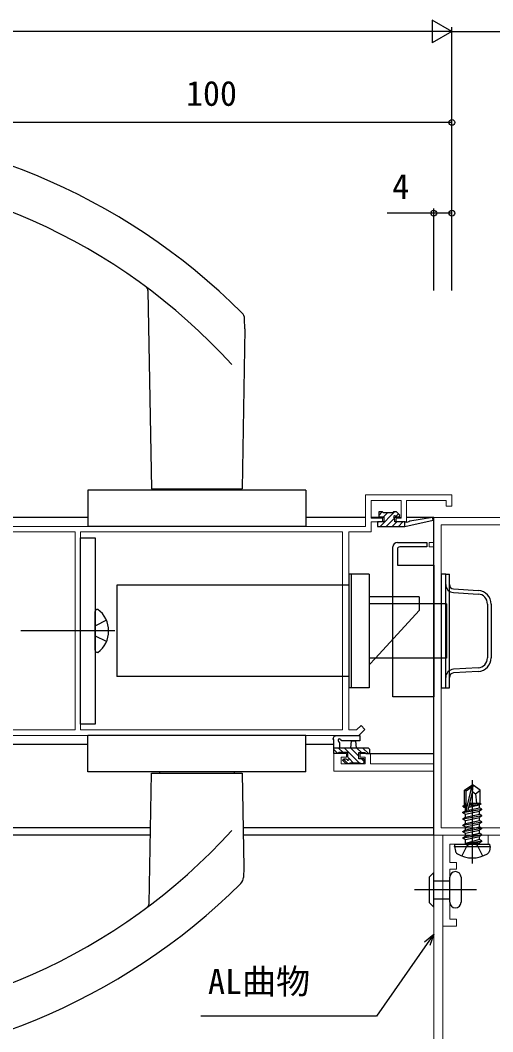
# Model space of a CAD drawing. Units: millimetres, scale not verified. Extents: x -437 to 438, y -554 to 551.
# Drawn here: x 177.1 to 281.2, y -432.5 to -209.7 of the extents above; entities that cross this region are included whole.
import ezdxf
from ezdxf.enums import TextEntityAlignment as Align

# ---------------------------------------------------------------- set-up
doc = ezdxf.new("R2010")
doc.units = ezdxf.units.MM
doc.header["$LTSCALE"] = 4
doc.layers.add('0-2_YKK_11', color=7, linetype='Continuous', lineweight=18)
for name, color, linetype in [('0-3_YKK_12', 2, 'Continuous'), ('0-4_YKK_13', 4, 'Continuous'), ('0-6_YKK_D', 6, 'Continuous')]:
    doc.layers.add(name, color=color, linetype=linetype)
doc.styles.add('ＭＳ ゴシック', font='')
doc.styles.get('ＭＳ ゴシック').set_extended_font_data('MS Gothic')

msp = doc.modelspace()

# ---------------------------------------------------------------- linework, layer by layer
at = {"layer": '0-2_YKK_11'}
for points in [[(169.203, -321.2), (253.203, -321.2), (253.203, -314.2), (272.203, -314.2), (272.203, -316.7), (270.903, -316.7), (270.903, -315.5), (262.203, -315.5), (262.203, -320.2), (259.903, -320.2), (259.903, -319.4), (261.003, -319.4), (261.003, -315.5), (254.403, -315.5), (254.403, -319.4), (256.903, -319.4), (256.903, -320.2), (254.403, -320.2), (254.403, -322.4), (249.503, -322.4), (249.503, -366), (251.206, -366), (252.179, -365.028), (253.027, -365.876), (251.703, -367.2), (169.203, -367.2)], [(170.403, -366), (189.203, -366), (189.203, -322.4), (170.403, -322.4)]]:
    msp.add_lwpolyline(points, dxfattribs=at)
at = {"layer": '0-2_YKK_11', "color": 211}
for points in [[(303.204, -319.2), (268.204, -319.2), (268.204, -324.7), (267.204, -324.7), (267.204, -325.7), (268.204, -325.7), (268.204, -373.47), (254.304, -373.47), (254.304, -371.2), (252.004, -371.2), (252.004, -372), (253.104, -372), (253.104, -373.47), (247.834, -373.47), (247.834, -372), (249.004, -372), (249.004, -371.2), (246.204, -371.2), (246.204, -375.1), (268.204, -375.1), (268.204, -389.2), (293.204, -389.2)], [(269.834, -387.57), (269.834, -320.83), (291.574, -320.83), (291.574, -327.109), (292.204, -328.2), (293.204, -328.2), (293.204, -320.83), (301.574, -320.83), (301.574, -332.2)], [(291.574, -387.57), (269.834, -387.57)], [(270.204, -442.2), (270.204, -389.2), (268.204, -389.2), (268.204, -442.2)]]:
    msp.add_lwpolyline(points, dxfattribs=at)
at = {"layer": '0-2_YKK_11'}
msp.add_lwpolyline([(248.103, -322.4), (190.403, -322.4), (190.403, -366), (248.103, -366)], close=True, dxfattribs=at)
at = {"layer": '0-2_YKK_11', "color": 211}
msp.add_lwpolyline([(270.204, -389.2), (270.204, -409.2), (273.204, -409.2), (273.204, -407.7), (271.704, -407.7), (271.704, -396.7), (273.204, -396.7), (273.204, -395.2), (271.704, -395.2), (271.704, -391.2), (276.033, -391.2), (276.225, -391.057), (277.183, -391.057), (277.375, -391.2), (280.204, -391.2), (280.204, -389.2)], close=True, dxfattribs=at)
at = {"layer": '0-3_YKK_12'}
for p, q in [((192.003, -319.2), (169.203, -319.2)), ((253.203, -319.2), (240.003, -319.2)), ((257.203, -319.2), (254.42, -319.2)), ((260.986, -319.2), (259.374, -319.2)), ((268.203, -319.2), (262.203, -319.2)), ((268.203, -389.2), (268.203, -319.2)), ((192.003, -369.2), (169.203, -369.2)), ((246.203, -369.2), (240.003, -369.2)), ((253.803, -371.2), (268.203, -371.2)), ((205.792, -387.57), (2.204, -387.57)), ((268.203, -387.57), (226.214, -387.57)), ((205.764, -389.2), (2.204, -389.2)), ((268.203, -389.2), (226.242, -389.2))]:
    msp.add_line(p, q, dxfattribs=at)
at = {"layer": '0-4_YKK_13'}
for p, q in [((205.241, -269.22), (206.003, -312.9)), ((226.618, -277.674), (226.542, -275.484)), ((226.618, -277.674), (226.003, -312.9)), ((192.003, -313.2), (192.003, -321.2)), ((240.003, -313.2), (192.003, -313.2)), ((206.003, -312.9), (226.003, -312.9)), ((207.783, -313.2), (207.778, -312.9)), ((224.228, -312.9), (224.223, -313.2)), ((240.003, -313.2), (240.003, -321.2)), ((256.103, -318.763), (256.866, -318)), ((256.36, -321.2), (259.56, -318)), ((257.113, -319.1), (258.013, -318.2)), ((259.875, -319.033), (260.467, -318.44)), ((255.825, -320.389), (255.992, -320.222)), ((257.707, -321.2), (259.536, -319.372)), ((259.054, -321.2), (260.054, -320.2)), ((260.401, -321.2), (261.401, -320.2)), ((261.801, -321.2), (268.067, -319.793)), ((261.888, -320.186), (261.801, -320.2)), ((268.067, -319.793), (267.953, -319.204)), ((240.003, -321.2), (192.003, -321.2)), ((261.748, -321.2), (261.801, -321.148)), ((259.204, -358.7), (259.204, -325.7)), ((260.204, -326.2), (260.204, -329.7)), ((260.204, -329.7), (268.204, -329.7)), ((268.204, -329.7), (268.204, -358.7)), ((249.503, -331.7), (249.503, -356.7)), ((254.003, -331.7), (249.503, -331.7)), ((250.003, -331.7), (250.003, -356.7)), ((254.003, -331.7), (254.003, -356.7)), ((270.834, -356.7), (270.834, -331.7)), ((270.834, -331.7), (271.634, -331.7)), ((271.634, -356.7), (271.634, -331.7)), ((249.503, -334.15), (198.403, -334.15)), ((198.403, -334.15), (198.403, -354.25)), ((272.527, -335.753), (277.964, -336.077)), ((272.574, -334.955), (278.012, -335.278)), ((265.003, -336.7), (254.003, -336.7)), ((271.003, -338.2), (254.003, -338.2)), ((265.003, -336.7), (265.003, -338.2)), ((265.003, -338.2), (265.003, -339.7)), ((271.003, -338.2), (271.003, -350.2)), ((280.034, -338.273), (280.034, -350.127)), ((280.834, -338.273), (280.834, -350.127)), ((193.603, -348.45), (193.603, -339.95)), ((194.203, -339.45), (194.103, -339.45)), ((265.003, -339.7), (255.378, -350.2)), ((196.115, -341.85), (193.698, -343.055)), ((197.603, -344.2), (177.291, -344.2)), ((197.971, -344.2), (187.298, -344.2)), ((196.115, -346.55), (193.698, -345.345)), ((194.203, -348.95), (194.103, -348.95)), ((271.003, -350.2), (254.003, -350.2)), ((255.378, -350.2), (254.003, -351.7)), ((277.964, -352.323), (272.527, -352.647)), ((278.012, -353.122), (272.574, -353.445)), ((249.503, -354.25), (198.403, -354.25)), ((254.003, -356.7), (249.503, -356.7)), ((270.834, -356.7), (271.634, -356.7)), ((268.204, -358.7), (259.204, -358.7)), ((192.003, -375.2), (192.003, -367.2)), ((240.003, -367.2), (192.003, -367.2)), ((240.003, -375.2), (240.003, -367.2)), ((253.805, -370), (246.205, -370)), ((247.074, -371.2), (246.205, -370.331)), ((248.221, -371), (247.221, -370)), ((251.868, -373.3), (248.568, -370)), ((251.705, -371.79), (249.915, -370)), ((252.262, -371), (251.262, -370)), ((253.809, -371.2), (252.609, -370)), ((249.374, -373.5), (248.33, -372.456)), ((250.521, -373.3), (249.542, -372.321)), ((251.905, -373.3), (249.805, -373.3)), ((252.064, -373.496), (251.909, -373.341)), ((252.905, -372.99), (252.315, -372.4)), ((252.605, -373.5), (252.905, -373.2)), ((240.003, -375.2), (192.003, -375.2)), ((205.501, -404.29), (206.003, -375.5)), ((207.783, -375.2), (207.778, -375.5)), ((224.223, -375.2), (224.228, -375.5)), ((275.004, -379.246), (276.554, -378.2)), ((275.361, -383.81), (276.554, -378.562)), ((276.854, -378.2), (276.554, -378.2)), ((276.554, -378.562), (276.554, -378.2)), ((276.704, -395.4), (276.704, -377.091)), ((276.704, -379.707), (276.704, -378.2)), ((276.704, -379.707), (276.854, -378.2)), ((278.404, -379.246), (276.854, -378.2)), ((275.004, -382.519), (275.004, -379.246)), ((275.004, -379.246), (275.304, -379.405)), ((275.794, -383.707), (276.704, -379.707)), ((277.404, -380.1), (278.404, -379.246)), ((278.404, -382.171), (278.404, -379.246)), ((274.704, -382.693), (275.304, -382.576)), ((274.704, -382.908), (274.704, -382.693)), ((274.704, -382.908), (275.304, -382.809)), ((274.704, -382.908), (275.154, -383.168)), ((275.004, -382.1), (275.304, -382.1)), ((275.154, -383.168), (275.307, -383.133)), ((275.154, -383.833), (275.154, -383.168)), ((275.799, -383.687), (278.254, -383.133)), ((275.958, -382.986), (278.254, -382.468)), ((276.025, -382.69), (278.604, -382.266)), ((276.086, -382.424), (277.752, -382.1)), ((276.159, -382.1), (278.404, -382.1)), ((278.604, -382.266), (278.254, -382.468)), ((278.254, -383.133), (278.254, -382.468)), ((278.804, -383.45), (278.254, -383.133)), ((278.404, -382.171), (278.604, -382.266)), ((274.604, -384.15), (278.804, -383.45)), ((278.804, -383.55), (274.604, -384.25)), ((274.604, -384.25), (274.604, -384.15)), ((274.604, -384.25), (275.154, -384.568)), ((274.604, -385.55), (278.804, -384.85)), ((278.804, -384.95), (274.604, -385.65)), ((275.154, -384.568), (278.254, -383.868)), ((275.154, -385.233), (275.154, -384.568)), ((275.154, -385.968), (278.254, -385.268)), ((278.804, -383.55), (278.254, -383.868)), ((278.254, -384.533), (278.254, -383.868)), ((278.804, -384.85), (278.254, -384.533)), ((278.804, -384.95), (278.254, -385.268)), ((278.254, -385.933), (278.254, -385.268)), ((278.804, -383.55), (278.804, -383.45)), ((278.804, -384.95), (278.804, -384.85)), ((274.604, -385.65), (274.604, -385.55)), ((274.604, -385.65), (275.154, -385.968)), ((274.604, -386.95), (278.804, -386.25)), ((278.804, -386.35), (274.604, -387.05)), ((274.604, -387.05), (274.604, -386.95)), ((274.604, -387.05), (275.154, -387.368)), ((275.154, -386.633), (275.154, -385.968)), ((275.154, -387.368), (278.254, -386.668)), ((275.154, -388.033), (275.154, -387.368)), ((278.804, -386.25), (278.254, -385.933)), ((278.804, -386.35), (278.254, -386.668)), ((278.254, -387.333), (278.254, -386.668)), ((278.804, -387.65), (278.254, -387.333)), ((278.804, -386.35), (278.804, -386.25)), ((274.604, -388.35), (278.804, -387.65)), ((278.804, -387.75), (274.604, -388.45)), ((274.604, -388.45), (274.604, -388.35)), ((274.604, -388.45), (275.154, -388.768)), ((274.604, -389.75), (278.804, -389.05)), ((278.804, -389.15), (274.604, -389.85)), ((274.604, -389.75), (275.154, -389.433)), ((274.604, -389.85), (274.604, -389.75)), ((274.604, -389.85), (275.154, -390.168)), ((275.154, -388.768), (278.254, -388.068)), ((275.154, -389.433), (278.254, -388.733)), ((275.154, -389.433), (275.154, -388.768)), ((275.154, -390.168), (278.254, -389.468)), ((278.804, -387.75), (278.254, -388.068)), ((278.254, -388.733), (278.254, -388.068)), ((278.804, -389.05), (278.254, -388.733)), ((278.804, -389.15), (278.254, -389.468)), ((278.254, -390.133), (278.254, -389.468)), ((278.804, -387.75), (278.804, -387.65)), ((278.804, -389.15), (278.804, -389.05)), ((272.792, -391.7), (272.88, -391.2)), ((272.792, -391.7), (272.964, -392.675)), ((272.792, -391.7), (280.616, -391.7)), ((272.88, -391.2), (280.527, -391.2)), ((275.154, -391), (275.154, -390.168)), ((278.254, -390.133), (275.204, -391.05)), ((275.204, -391.05), (278.804, -390.45)), ((278.804, -390.55), (275.204, -391.15)), ((275.204, -391.15), (278.254, -390.868)), ((275.204, -391.15), (275.204, -391.05)), ((278.804, -390.45), (278.254, -390.133)), ((278.804, -390.55), (278.254, -390.868)), ((278.254, -391), (278.254, -390.868)), ((278.804, -390.55), (278.804, -390.45)), ((278.804, -390.55), (278.804, -390.45)), ((280.616, -391.7), (280.444, -392.675)), ((280.616, -391.7), (280.527, -391.2)), ((226.366, -396.313), (226.291, -398.47)), ((268.204, -397.41), (267.234, -398.38)), ((267.234, -404.052), (267.234, -398.38)), ((268.204, -405.022), (268.204, -397.41)), ((271.704, -403.966), (271.704, -398.466)), ((274.204, -398.466), (274.204, -403.966)), ((268.204, -399.212), (271.704, -399.216)), ((277.579, -401.216), (263.929, -401.216)), ((268.204, -403.212), (271.704, -403.216)), ((268.204, -405.022), (267.234, -404.052))]:
    msp.add_line(p, q, dxfattribs=at)
for points in [[(259.813, -318.964), (260.064, -319.1), (260.579, -319.1), (260.739, -318.712), (260.027, -318), (259.303, -318), (259.103, -318.2), (257.103, -318.2), (256.903, -318), (256.103, -318), (256.103, -319.1), (257.203, -319.1), (257.203, -320.2), (255.803, -320.2), (255.803, -321.2)], [(255.803, -321.2), (261.801, -321.2), (261.801, -320.2), (259.603, -320.2), (259.603, -319.561), (259.467, -319.31)], [(267.953, -319.204), (262.914, -320.02), (262.681, -320.21), (262.169, -320.293), (261.888, -320.186)], [(260.204, -324.7), (266.704, -324.7), (266.704, -325.7), (260.704, -325.7)], [(249.441, -372.191), (249.305, -371.939), (249.305, -371), (247.305, -371), (247.105, -371.2), (246.205, -371.2), (246.205, -368.22), (246.055, -367.96), (246.26, -367.405), (246.543, -367.305), (246.771, -367.2), (251.932, -367.2), (251.933, -368.4), (247.972, -368.403), (247.688, -368.202)], [(247.255, -368.56), (247.405, -368.82), (247.405, -370)], [(249.905, -370), (250.047, -368.4), (250.962, -368.4), (251.105, -370)], [(252.905, -373.2), (252.905, -372.4), (251.705, -372.4), (251.705, -371), (253.005, -371), (253.205, -371.2), (254.105, -371.2), (254.105, -370.3), (253.805, -370)], [(249.805, -373.3), (249.605, -373.5), (248.881, -373.5), (248.151, -372.771), (248.304, -372.4), (248.844, -372.4), (249.095, -372.537)], [(252.605, -373.5), (252.105, -373.5), (251.905, -373.3)], [(206.003, -375.5), (226.003, -375.5), (226.366, -396.313)], [(275.304, -383.652), (275.304, -379.405), (276.554, -378.562)], [(276.704, -379.599), (277.404, -380.1), (277.604, -382.1)], [(274.704, -382.693), (275.154, -382.433), (275.304, -382.399)], [(274.604, -384.15), (275.154, -383.833), (275.345, -383.79)], [(274.604, -385.55), (275.154, -385.233), (278.254, -384.533)], [(274.604, -386.95), (275.154, -386.633), (278.254, -385.933)], [(274.604, -388.35), (275.154, -388.033), (278.254, -387.333)], [(274.404, -393.78), (275.559, -391.463), (276.704, -390.854)], [(279.004, -393.78), (277.849, -391.463), (276.704, -390.854)]]:
    msp.add_lwpolyline(points, dxfattribs=at)
for points in [[(193.603, -364.7), (190.403, -364.7), (190.403, -323.7), (193.603, -323.7)], [(269.834, -331.7), (269.834, -356.7), (270.834, -356.7), (270.834, -331.7)]]:
    msp.add_lwpolyline(points, close=True, dxfattribs=at)
for centre, radius, start, end in [((127.028, -373.2), 140, 45.03839, 90), ((127.028, -373.2), 130.5, 42.19216, 90), ((204.241, -269.237), 1, 1, 53.39889), ((224.543, -275.554), 2, 2, 45.03839), ((259.603, -319.1), 0.25, 33.05573, 236.94427), ((260.204, -325.7), 1, 90, 180), ((260.704, -326.2), 0.5, 90, 180), ((272.634, -333.956), 1.8, 180, 266.59356), ((272.634, -333.956), 1, 180, 266.59356), ((277.834, -338.273), 2.2, 0, 86.59356), ((277.834, -338.273), 3, 0, 86.59356), ((194.103, -339.95), 0.5, 90, 180), ((190.703, -344.2), 5.9, 306.38156, 53.61844), ((194.103, -348.45), 0.5, 180, 270), ((277.834, -350.127), 2.2, 273.40644, 0), ((277.834, -350.127), 3, 273.40644, 0), ((272.634, -354.444), 1.8, 93.40644, 180), ((272.634, -354.444), 1, 93.40644, 180), ((247.405, -368.3), 0.3, 19.18977, 240.00003), ((249.305, -372.4), 0.25, 213.05571, 56.94425), ((275.552, -383.652), 0.248, 180, 347.19096), ((127.031, -300.5), 130.5, 270, 317.81104), ((274.954, -391), 0.2, 270, 0), ((278.454, -391), 0.2, 180, 270), ((273.85, -392.519), 0.9, 190, 239.36409), ((276.704, -387.7), 6.5, 239.36409, 300.63591), ((279.557, -392.519), 0.9, 300.63591, 350), ((224.292, -398.4), 2, 314.81245, 358), ((272.954, -398.466), 1.25, 0, 180), ((127.031, -300.5), 140, 270, 314.81245), ((204.501, -404.273), 1, 306.74239, 359), ((272.954, -403.966), 1.25, 180, 0)]:
    msp.add_arc(centre, radius, start, end, dxfattribs=at)
at = {"layer": '0-6_YKK_D'}
for p, q in [((272.203, -212.2), (267.873, -209.7)), ((267.873, -209.7), (267.873, -214.7)), ((272.203, -269.2), (272.203, -211.2)), ((272.203, -269.2), (272.203, -211.2)), ((267.203, -212.2), (-257.796, -212.2)), ((272.203, -212.2), (263.543, -212.2)), ((272.203, -212.2), (267.873, -214.7)), ((272.203, -212.2), (303.2, -212.2)), ((272.203, -269.2), (272.203, -231.2)), ((272.203, -232.2), (172.203, -232.2)), ((268.203, -269.2), (268.203, -251.2)), ((272.203, -269.2), (272.203, -251.2))]:
    msp.add_line(p, q, dxfattribs=at)
for points in [[(272.203, -252.2), (268.203, -252.2), (257.923, -252.2)], [(268.204, -410.977), (266.741, -413.066), (255.576, -429.012), (216.907, -429.012)], [(266.181, -412.674), (268.204, -410.977), (267.301, -413.458)]]:
    msp.add_lwpolyline(points, dxfattribs=at)
for centre in [(272.203, -232.2), (268.203, -252.2), (272.203, -252.2)]:
    msp.add_circle(centre, 0.637, dxfattribs=at)

# ---------------------------------------------------------------- texts
at = {"layer": '0-6_YKK_D', "style": 'ＭＳ ゴシック'}
for s, p in [('100', (213.638, -230.2)), ('4', (259.039, -250.7)), ('AL曲物', (218.484, -425.797))]:
    msp.add_text(s, height=5.499, dxfattribs=at).set_placement(p, align=Align.BOTTOM_LEFT)

doc.saveas('drawing.dxf')
